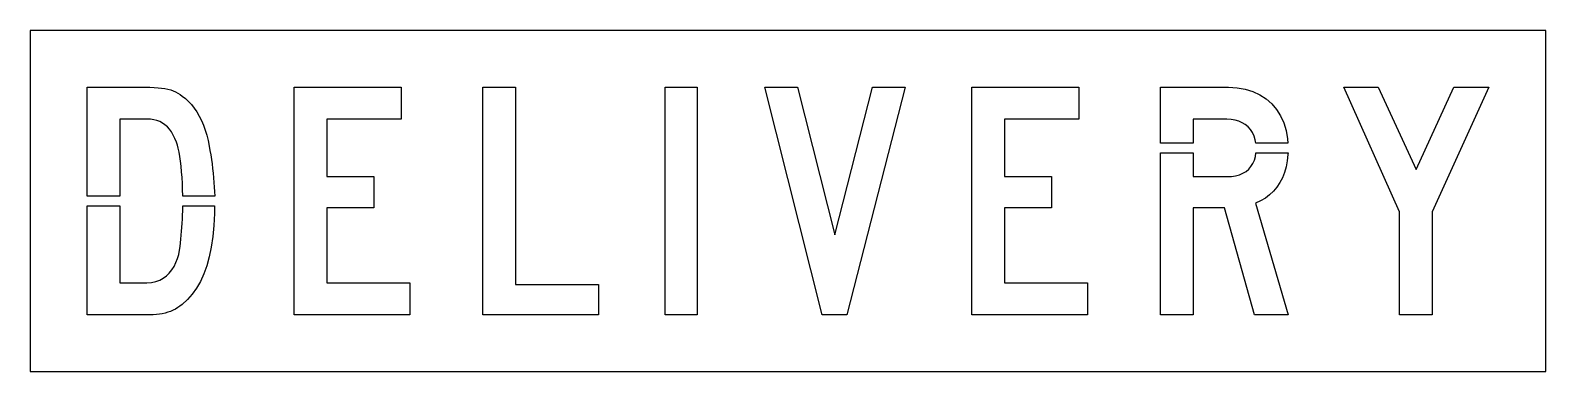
# Model space of a CAD drawing. Extents: x 0 to 80, y 0 to 18.
import ezdxf

# ---------------------------------------------------------------- set-up
doc = ezdxf.new("R2010")
doc.units = 0
doc.layers.add('CUT', color=7, linetype='Continuous')
doc.layers.add('OUTSIDE', color=1, linetype='Continuous')

msp = doc.modelspace()

# ---------------------------------------------------------------- linework, layer by layer
at = {"layer": 'CUT'}
for points in [[(7.9896, 10.5444), (7.9632, 10.8312), (7.932, 11.1012), (7.896, 11.3508), (7.8564, 11.5776), (7.8132, 11.7792), (7.7664, 11.952), (7.716, 12.0948), (7.6368, 12.2952), (7.5504, 12.4776), (7.4544, 12.6408), (7.3488, 12.786), (7.2348, 12.912), (7.11, 13.0212), (6.9768, 13.1124), (6.8328, 13.1868), (6.6792, 13.2432), (6.516, 13.284), (6.342, 13.308), (6.1572, 13.3152), (4.7256, 13.3152), (4.7256, 9.251), (3, 9.251), (3, 15), (6.0732, 15), (6.3156, 14.9976), (6.5388, 14.9892), (6.7428, 14.9748), (6.9312, 14.9544), (7.104, 14.928), (7.2624, 14.8944), (7.41, 14.8548), (7.5456, 14.8068), (7.6716, 14.7516), (7.7904, 14.688), (7.9032, 14.6172), (8.01, 14.5368), (8.1852, 14.4024), (8.3496, 14.25), (8.5068, 14.0808), (8.6532, 13.896), (8.7888, 13.6956), (8.916, 13.4784), (9.0312, 13.248), (9.1356, 13.002), (9.2304, 12.7428), (9.312, 12.4692), (9.3828, 12.1836), (9.4416, 11.8848), (9.4824, 11.6604), (9.522, 11.43), (9.5592, 11.1936), (9.5928, 10.9548), (9.624, 10.7124), (9.6528, 10.4688), (9.6768, 10.224), (9.6972, 9.978), (9.714, 9.7344), (9.726, 9.4932), (9.7344, 9.2556), (9.7344, 9.251), (8.0498, 9.251), (8.0496, 9.2724), (8.0424, 9.6036), (8.0292, 9.9276), (8.0112, 10.242)], [(19.5737, 13.3152), (15.6581, 13.3152), (15.6581, 10.284), (18.1421, 10.284), (18.1421, 8.6424), (15.6581, 8.6424), (15.6581, 4.6848), (20.0369, 4.6848), (20.0369, 3), (13.9325, 3), (13.9325, 15), (19.5737, 15)], [(30.0009, 4.5996), (30.0009, 3), (23.8965, 3), (23.8965, 15), (25.6221, 15), (25.6221, 4.5996)], [(33.5234, 3), (33.5234, 15), (35.207, 15), (35.207, 3)], [(40.497, 15), (42.477, 7.2108), (44.4558, 15), (46.1814, 15), (43.1082, 3), (41.8026, 3), (38.7714, 15)], [(55.3451, 13.3152), (51.4295, 13.3152), (51.4295, 10.284), (53.9135, 10.284), (53.9135, 8.6424), (51.4295, 8.6424), (51.4295, 4.6848), (55.8083, 4.6848), (55.8083, 3), (49.7039, 3), (49.7039, 15), (55.3451, 15)], [(64.2891, 12.9048), (64.1427, 13.0272), (63.9783, 13.1292), (63.7971, 13.2096), (63.5991, 13.2684), (63.3879, 13.3032), (63.1623, 13.3152), (61.3935, 13.3152), (61.3935, 12.0506), (59.6679, 12.0506), (59.6679, 15), (63.2463, 15), (63.7071, 14.9736), (64.1379, 14.898), (64.5387, 14.772), (64.9071, 14.6004), (65.2407, 14.3844), (65.5359, 14.1264), (65.7927, 13.8276), (66.0063, 13.4904), (66.1779, 13.1172), (66.3015, 12.7092), (66.3783, 12.27), (66.3907, 12.0506), (64.702, 12.0506), (64.6695, 12.234), (64.6071, 12.4272), (64.5219, 12.6048), (64.4151, 12.7644)], [(72.284, 8.4312), (69.3368, 15), (71.1476, 15), (73.1684, 10.6632), (75.1472, 15), (77, 15), (74.0108, 8.4312), (74.0108, 3), (72.284, 3)], [(61.3935, 11.5486), (61.3935, 10.284), (63.1623, 10.284), (63.4047, 10.296), (63.6291, 10.3296), (63.8319, 10.3848), (64.0155, 10.4616), (64.1787, 10.56), (64.3203, 10.6788), (64.4415, 10.818), (64.5411, 10.9764), (64.6191, 11.1552), (64.6755, 11.352), (64.7063, 11.5486), (66.3961, 11.5486), (66.3927, 11.4504), (66.3555, 11.1168), (66.2943, 10.8012), (66.2091, 10.5036), (66.0999, 10.2264), (65.9679, 9.9684), (65.8107, 9.732), (65.6307, 9.5172), (65.4279, 9.3252), (65.2011, 9.1572), (64.9503, 9.0132), (64.6779, 8.8944), (66.4047, 3), (64.6359, 3), (63.0363, 8.6424), (61.3935, 8.6424), (61.3935, 3), (59.6679, 3), (59.6679, 11.5486)], [(9.1608, 5.1564), (8.982, 4.7604), (8.7768, 4.4028), (8.5476, 4.0812), (8.292, 3.7968), (8.01, 3.5472), (7.902, 3.4572), (7.7856, 3.3756), (7.6644, 3.3024), (7.536, 3.2376), (7.4028, 3.18), (7.2624, 3.132), (7.1184, 3.0912), (6.9684, 3.0576), (6.8136, 3.0324), (6.6552, 3.0144), (6.492, 3.0036), (6.3264, 3), (3, 3), (3, 8.749), (4.7256, 8.749), (4.7256, 4.6848), (6.1572, 4.6848), (6.4008, 4.7004), (6.6252, 4.7472), (6.8304, 4.824), (7.0164, 4.926), (7.1856, 5.052), (7.3368, 5.1996), (7.47, 5.3676), (7.5864, 5.5512), (7.6848, 5.7504), (7.7676, 5.9616), (7.8336, 6.1824), (7.884, 6.4104), (7.9044, 6.6012), (7.926, 6.7968), (7.9452, 6.9948), (7.9644, 7.1964), (7.9836, 7.4016), (7.9992, 7.6104), (8.0148, 7.8228), (8.0268, 8.0388), (8.0376, 8.2584), (8.046, 8.4804), (8.0508, 8.7072), (8.051, 8.749), (9.7319, 8.749), (9.7248, 8.3472), (9.69, 7.7148), (9.6324, 7.1232), (9.5508, 6.5724), (9.4452, 6.0612), (9.3156, 5.5896)]]:
    msp.add_lwpolyline(points, close=True, dxfattribs=at)
at = {"layer": 'OUTSIDE'}
msp.add_lwpolyline([(0, 0), (80, 0), (80, 18), (0, 18)], close=True, dxfattribs=at)

doc.saveas('drawing.dxf')
